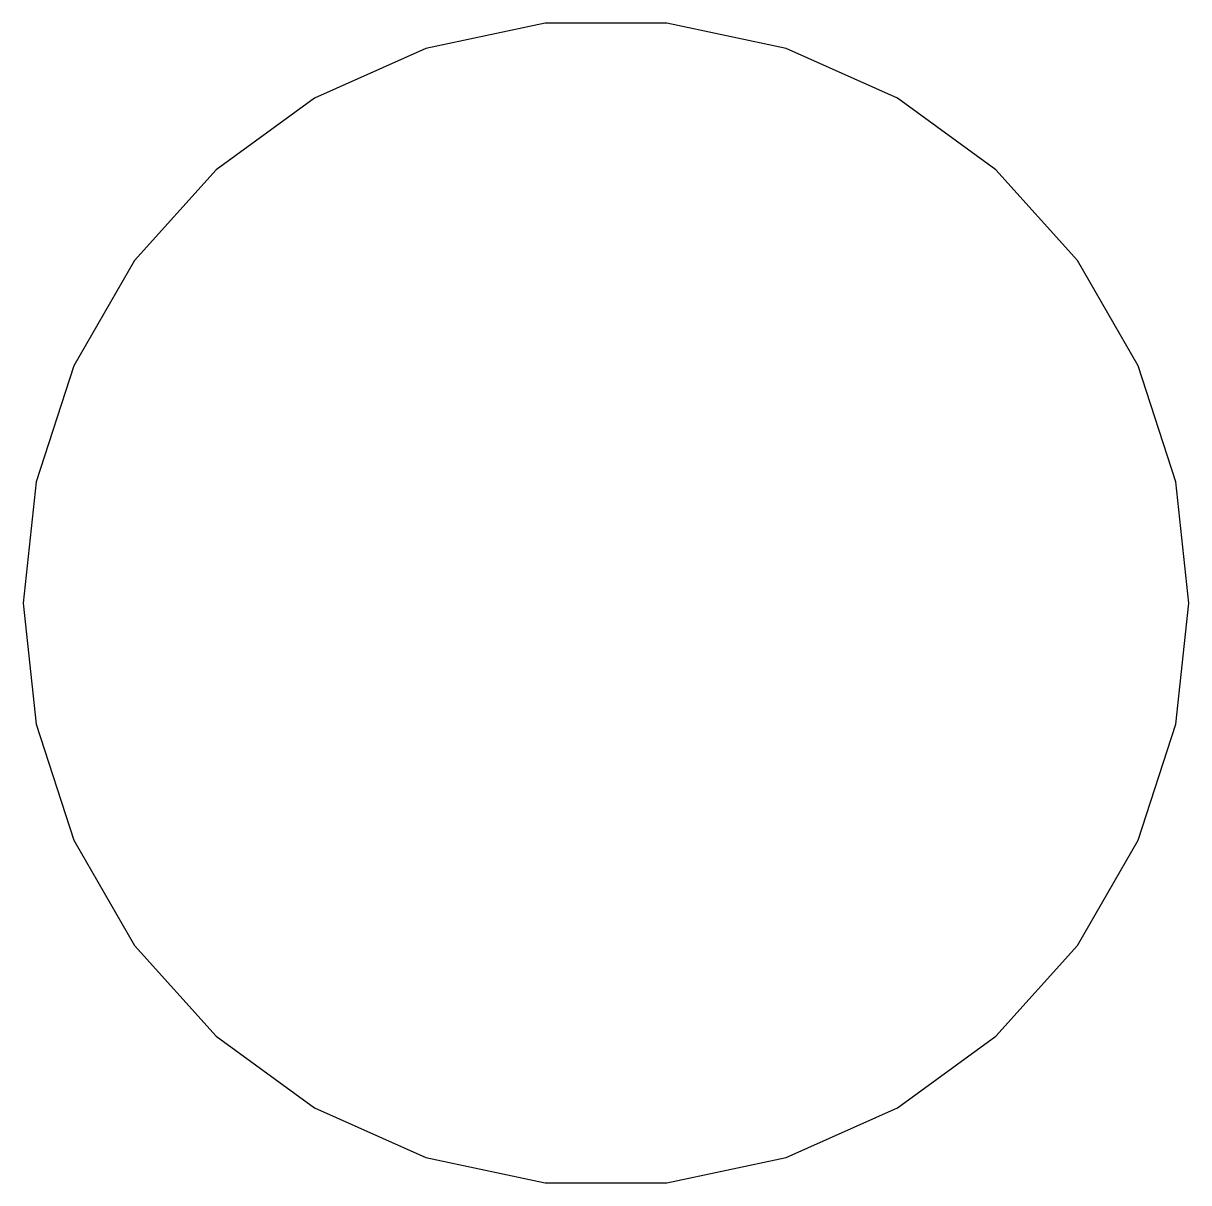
# Model space of a CAD drawing. Extents: x -20 to 20, y -19.9 to 19.9.
import ezdxf

# ---------------------------------------------------------------- set-up
doc = ezdxf.new("R2010")
doc.units = 0

msp = doc.modelspace()

# ---------------------------------------------------------------- linework, layer by layer
at = {"layer": 'arc'}
for p, q in [((-2.090569, 19.890438), (-6.18034, 19.02113)), ((2.090569, 19.890438), (-2.090569, 19.890438)), ((6.18034, 19.02113), (2.090569, 19.890438)), ((-6.18034, 19.02113), (-10, 17.320508)), ((10, 17.320508), (6.18034, 19.02113)), ((-10, 17.320508), (-13.382612, 14.862897)), ((13.382612, 14.862897), (10, 17.320508)), ((-13.382612, 14.862897), (-16.18034, 11.755705)), ((16.18034, 11.755705), (13.382612, 14.862897)), ((-16.18034, 11.755705), (-18.270909, 8.134733)), ((18.270909, 8.134733), (16.18034, 11.755705)), ((-18.270909, 8.134733), (-19.562952, 4.158234)), ((19.562952, 4.158234), (18.270909, 8.134733)), ((-19.562952, 4.158234), (-20, 0)), ((20, 0), (19.562952, 4.158234)), ((-20, 0), (-19.562952, -4.158234)), ((19.562952, -4.158234), (20, 0)), ((-19.562952, -4.158234), (-18.270909, -8.134733)), ((18.270909, -8.134733), (19.562952, -4.158234)), ((-18.270909, -8.134733), (-16.18034, -11.755705)), ((16.18034, -11.755705), (18.270909, -8.134733)), ((-16.18034, -11.755705), (-13.382612, -14.862897)), ((13.382612, -14.862897), (16.18034, -11.755705)), ((-13.382612, -14.862897), (-10, -17.320508)), ((10, -17.320508), (13.382612, -14.862897)), ((-10, -17.320508), (-6.18034, -19.02113)), ((6.18034, -19.02113), (10, -17.320508)), ((-6.18034, -19.02113), (-2.090569, -19.890438)), ((2.090569, -19.890438), (6.18034, -19.02113)), ((-2.090569, -19.890438), (2.090569, -19.890438))]:
    msp.add_line(p, q, dxfattribs=at)

doc.saveas('drawing.dxf')
